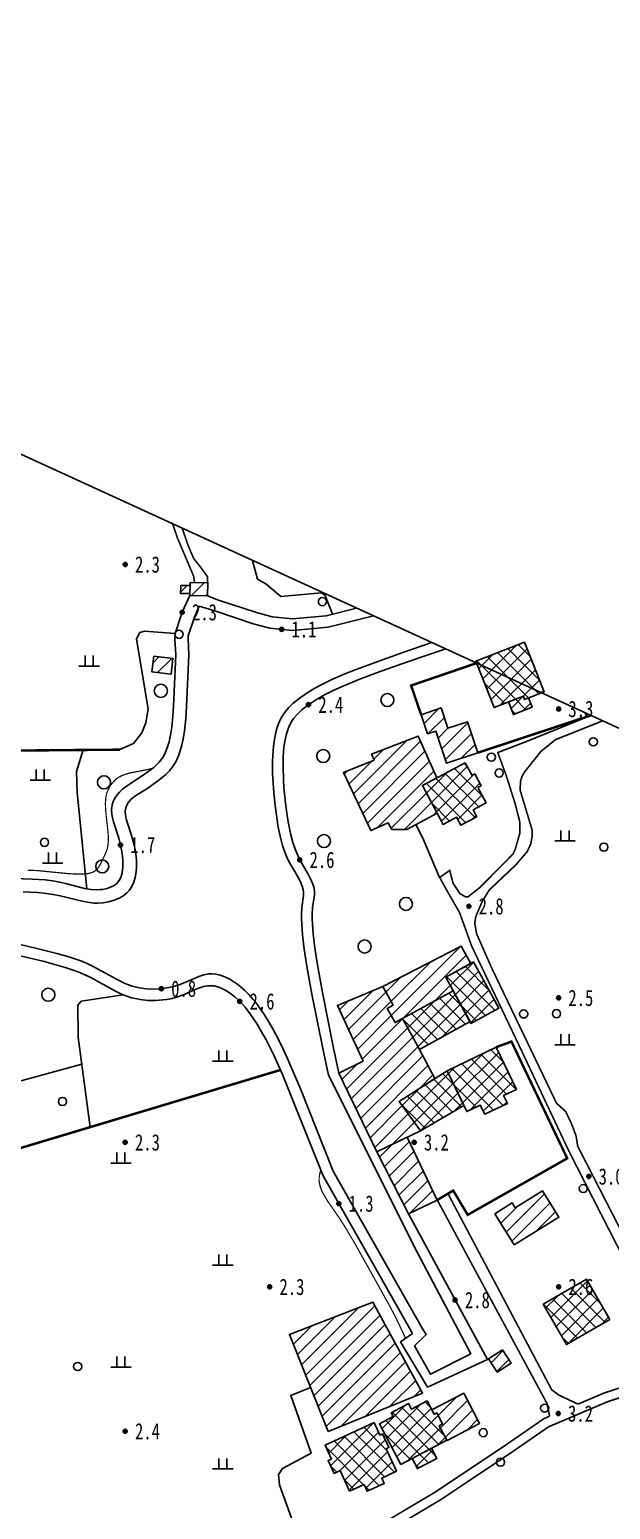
# Model space of a CAD drawing. Header units: metres. Extents: x 494039 to 619385, y 3351420 to 3402703.
# Drawn here: x 589395.2 to 589537.6, y 3393189.7 to 3393552.6 of the extents above; entities that cross this region are included whole.
import ezdxf
from ezdxf.enums import TextEntityAlignment as Align

# ---------------------------------------------------------------- set-up
doc = ezdxf.new("R2010")
doc.units = ezdxf.units.M
for name, pattern in [('2430', [0]), ('8521', [0]), ('8522', [0]), ('9610', [0])]:
    doc.linetypes.add(name, pattern=pattern)
for name, color, linetype in [('210100', 130, 'Continuous'), ('220200', 130, 'Continuous'), ('310300', 8, 'Continuous'), ('310500', 8, 'Continuous'), ('380201', 8, '2430'), ('420500', 8, 'Continuous'), ('510301', 8, 'Continuous'), ('720100', 8, 'Continuous'), ('760201', 8, '8521'), ('760202', 8, '8522'), ('810100', 8, '9610'), ('810302', 8, 'Continuous'), ('810501', 8, 'Continuous'), ('范围线', 8, 'Continuous')]:
    doc.layers.add(name, color=color, linetype=linetype)
doc.layers.add('710101', color=8, linetype='Continuous', lineweight=0)
pattern_1 = [(45, (0, 0), (-1.767766953, 1.767766953), []), (135, (0, 0), (-1.767766953, -1.767766953), [])]
pattern_2 = [(45, (0, 0), (-1.767766953, 1.767766953), [])]

# ---------------------------------------------------------------- blocks, each defined once
blk = doc.blocks.new('gc170')
at = {"linetype": 'Continuous'}
blk.add_circle((0, 0), 0.5, dxfattribs=at)
blk = doc.blocks.new('p_point')
for radius in [0.25, 0.2, 0.15, 0.1, 0.05]:
    blk.add_circle((0, 0), radius)
blk.add_point((0, 0))
blk = doc.blocks.new('vm')
at = {"linetype": 'Continuous'}
for p, q in [((1.25, 0), (-1.25, 0)), ((-0.5, 0), (-0.5, 1.3)), ((0.5, 1.3), (0.5, 0))]:
    blk.add_line(p, q, dxfattribs=at)
blk = doc.blocks.new('v1')
blk.add_circle((0, 0), 0.8)
blk = doc.blocks.new('1-3&1-4')
at = {"layer": '310300', "linetype": 'Continuous'}
h = blk.add_hatch(dxfattribs=at)
h.set_pattern_fill('ANSI31', color=8, scale=20, style=0)
h.set_pattern_definition(pattern_2)
h.paths.add_polyline_path([(589434.5199, 3393414.2834), (589432.2155, 3393414.336), (589432.26, 3393416.2877), (589434.5645, 3393416.2351)])
h = blk.add_hatch(dxfattribs=at)
h.set_pattern_fill('ANSI31', color=8, scale=20, style=0)
h.set_pattern_definition(pattern_2)
h.paths.add_polyline_path([(589434.5814, 3393416.9792), (589438.8945, 3393416.8808), (589438.8225, 3393413.7268), (589434.5095, 3393413.8253)])
h = blk.add_hatch(dxfattribs=at)
h.set_pattern_fill('ANSI31', color=8, scale=20, style=0)
h.set_pattern_definition(pattern_2)
h.paths.add_polyline_path([(589425.6705, 3393398.9141), (589430.3446, 3393398.3628), (589429.8903, 3393394.5113), (589425.2162, 3393395.0626)])
h = blk.add_hatch(dxfattribs=at)
h.set_pattern_fill('ANSI31', color=8, scale=20, style=0)
h.set_pattern_definition(pattern_2)
h.paths.add_polyline_path([(589505.1547, 3393375.2615), (589497.4869, 3393372.6896), (589494.8413, 3393380.577), (589492.7985, 3393379.8918), (589491.2244, 3393384.5849), (589496.1407, 3393386.2339), (589497.8152, 3393381.2418), (589502.6094, 3393382.8499)])
h = blk.add_hatch(dxfattribs=at)
h.set_pattern_fill('ANSI31', color=8, scale=20, style=0)
h.set_pattern_definition(pattern_2)
h.paths.add_polyline_path([(589495.1618, 3393360.3958), (589487.6966, 3393356.4636), (589484.035, 3393356.4279), (589483.1554, 3393358.0341), (589478.8747, 3393356.1726), (589472.1682, 3393370.4159), (589479.6931, 3393373.466), (589479.0849, 3393374.9133), (589490.4997, 3393379.3205), (589495.1005, 3393369.1145), (589491.5352, 3393367.2197)])
h = blk.add_hatch(dxfattribs=at)
h.set_pattern_fill('ANSI31', color=8, scale=20, style=0)
h.set_pattern_definition(pattern_2)
h.paths.add_polyline_path([(589484.8345, 3393309.0644), (589482.9137, 3393312.5662), (589484.3347, 3393313.3457), (589481.8283, 3393317.9149), (589501.0734, 3393327.822), (589503.4078, 3393323.5662), (589497.2563, 3393320.1919), (589499.0752, 3393316.876)])
h = blk.add_hatch(dxfattribs=at)
h.set_pattern_fill('ANSI31', color=8, scale=20, style=0)
h.set_pattern_definition(pattern_2)
h.paths.add_polyline_path([(589491.0798, 3393282.5554), (589480.3635, 3393277.4204), (589471.0374, 3393296.711), (589477.0094, 3393299.6437), (589470.7023, 3393313.2979), (589481.8283, 3393317.9149), (589484.3347, 3393313.3457), (589482.9137, 3393312.5662), (589484.8345, 3393309.0644), (589486.6895, 3393310.0819), (589490.8408, 3393302.5139), (589494.556, 3393295.3307), (589485.8533, 3393289.7645)])
h = blk.add_hatch(dxfattribs=at)
h.set_pattern_fill('ANSI31', color=8, scale=20, style=0)
h.set_pattern_definition(pattern_2)
h.paths.add_polyline_path([(589480.3635, 3393277.4204), (589488.1012, 3393262.1911), (589495.1838, 3393265.566), (589487.7776, 3393280.973)])
h = blk.add_hatch(dxfattribs=at)
h.set_pattern_fill('ANSI31', color=8, scale=20, style=0)
h.set_pattern_definition(pattern_2)
h.paths.add_polyline_path([(589514.0307, 3393254.5702), (589509.3123, 3393262.2128), (589513.5871, 3393264.852), (589514.3191, 3393263.6663), (589521.0241, 3393267.8058), (589525.0105, 3393261.3489)])
h = blk.add_hatch(dxfattribs=at)
h.set_pattern_fill('ANSI31', color=8, scale=20, style=0)
h.set_pattern_definition(pattern_2)
h.paths.add_polyline_path([(589468.4624, 3393208.7693), (589458.9341, 3393232.6018), (589479.3897, 3393240.5313), (589491.581, 3393218.2261)])
h = blk.add_hatch(dxfattribs=at)
h.set_pattern_fill('ANSI31', color=8, scale=20, style=0)
h.set_pattern_definition(pattern_2)
h.paths.add_polyline_path([(589511.2231, 3393228.846), (589513.3184, 3393225.5806), (589509.8543, 3393223.3578), (589507.759, 3393226.6232)])
h = blk.add_hatch(dxfattribs=at)
h.set_pattern_fill('ANSI31', color=8, scale=20, style=0)
h.set_pattern_definition(pattern_2)
h.paths.add_polyline_path([(589495.0731, 3393213.3699), (589494.4217, 3393213.0274), (589493.8662, 3393214.0841), (589501.6731, 3393218.1883), (589505.5688, 3393210.778), (589497.6009, 3393206.5891), (589495.6887, 3393210.2265), (589496.5011, 3393210.6536)])
at = {"layer": '310500', "linetype": 'Continuous'}
h = blk.add_hatch(dxfattribs=at)
h.set_pattern_fill('ANSI37', color=8, scale=20, style=0)
h.set_pattern_definition(pattern_1)
h.paths.add_polyline_path([(589516.609, 3393402.3984), (589521.3635, 3393390.1808), (589516.6021, 3393388.3279), (589516.295, 3393389.1171), (589509.1033, 3393386.3185), (589504.6559, 3393397.7469)])
h = blk.add_hatch(dxfattribs=at)
h.set_pattern_fill('ANSI37', color=8, scale=20, style=0)
h.set_pattern_definition(pattern_1)
h.paths.add_polyline_path([(589516.295, 3393389.1171), (589516.6021, 3393388.3279), (589517.5519, 3393388.6975), (589518.4506, 3393386.3881), (589513.8817, 3393384.6101), (589512.6758, 3393387.7087)])
h = blk.add_hatch(dxfattribs=at)
h.set_pattern_fill('ANSI37', color=8, scale=20, style=0)
h.set_pattern_definition(pattern_1)
h.paths.add_polyline_path([(589502.0476, 3393372.8066), (589503.7138, 3393369.6715), (589504.4131, 3393370.0432), (589505.9524, 3393367.1469), (589505.1447, 3393366.7177), (589507.1573, 3393362.9308), (589503.9925, 3393361.2488), (589504.8852, 3393359.569), (589500.9597, 3393357.4827), (589499.9303, 3393359.4197), (589496.6165, 3393357.6586), (589491.5352, 3393367.2197)])
h = blk.add_hatch(dxfattribs=at)
h.set_pattern_fill('ANSI37', color=8, scale=20, style=0)
h.set_pattern_definition(pattern_1)
h.paths.add_polyline_path([(589504.1122, 3393323.9526), (589510.3128, 3393312.6485), (589503.457, 3393308.8879), (589497.2563, 3393320.1919)])
h = blk.add_hatch(dxfattribs=at)
h.set_pattern_fill('ANSI37', color=8, scale=20, style=0)
h.set_pattern_definition(pattern_1)
h.paths.add_polyline_path([(589503.2265, 3393309.308), (589490.8408, 3393302.5139), (589486.6895, 3393310.0819), (589499.0752, 3393316.876)])
h = blk.add_hatch(dxfattribs=at)
h.set_pattern_fill('ANSI37', color=8, scale=20, style=0)
h.set_pattern_definition(pattern_1)
h.paths.add_polyline_path([(589514.6092, 3393292.6728), (589511.4627, 3393291.1651), (589512.374, 3393289.2631), (589506.816, 3393286.5999), (589505.7354, 3393288.8552), (589502.413, 3393287.2632), (589497.611, 3393297.2847), (589509.6379, 3393303.0476)])
h = blk.add_hatch(dxfattribs=at)
h.set_pattern_fill('ANSI37', color=8, scale=20, style=0)
h.set_pattern_definition(pattern_1)
h.paths.add_polyline_path([(589501.6849, 3393288.7826), (589491.0798, 3393282.5554), (589485.8533, 3393289.7645), (589497.611, 3393297.2847)])
h = blk.add_hatch(dxfattribs=at)
h.set_pattern_fill('ANSI37', color=8, scale=20, style=0)
h.set_pattern_definition(pattern_1)
h.paths.add_polyline_path([(589537.5006, 3393236.2754), (589526.8941, 3393230.1185), (589521.1572, 3393240.0014), (589531.7636, 3393246.1583)])
h = blk.add_hatch(dxfattribs=at)
h.set_pattern_fill('ANSI37', color=8, scale=20, style=0)
h.set_pattern_definition(pattern_1)
h.paths.add_polyline_path([(589486.2755, 3393200.7329), (589481.0283, 3393210.7139), (589484.3744, 3393212.4731), (589483.8896, 3393213.3953), (589488.1642, 3393215.6425), (589488.8653, 3393214.309), (589492.6907, 3393216.3201), (589494.4217, 3393213.0274), (589495.0731, 3393213.3699), (589496.5011, 3393210.6536), (589495.6887, 3393210.2265), (589497.5607, 3393206.6657)])
h = blk.add_hatch(dxfattribs=at)
h.set_pattern_fill('ANSI37', color=8, scale=20, style=0)
h.set_pattern_definition(pattern_1)
h.paths.add_polyline_path([(589479.6958, 3393211.0226), (589481.1309, 3393207.9159), (589481.7844, 3393208.2178), (589483.3433, 3393204.8431), (589482.6449, 3393204.5206), (589485.178, 3393199.0367), (589481.5725, 3393197.3713), (589482.1726, 3393196.072), (589477.9884, 3393194.1393), (589477.2188, 3393195.8055), (589473.6818, 3393194.1717), (589471.3552, 3393199.2086), (589469.8695, 3393198.5223), (589468.4231, 3393201.6537), (589469.2471, 3393202.0344), (589467.6627, 3393205.4643)])
h = blk.add_hatch(dxfattribs=at)
h.set_pattern_fill('ANSI37', color=8, scale=20, style=0)
h.set_pattern_definition(pattern_1)
h.paths.add_polyline_path([(589493.7811, 3393204.6787), (589495.0852, 3393202.1981), (589490.3262, 3393199.6963), (589489.0221, 3393202.1768)])
at = {"layer": '210100', "color": 141, "linetype": 'Continuous', "flags": 128}
for points, elevation in [([(589436.8211, 3393411.2335), (589435.646, 3393408.5234), (589434.0967, 3393403.9115), (589434.0809, 3393403.2247), (589434.2745, 3393399.2891), (589433.72, 3393386.6052), (589433.521, 3393383.5936), (589433.2227, 3393380.6033), (589432.897, 3393378.5588), (589432.4799, 3393376.7688), (589431.7055, 3393374.4737), (589431.1961, 3393373.3252), (589430.9029, 3393372.7707), (589430.2864, 3393371.7883), (589429.5045, 3393370.8106), (589428.61, 3393369.9184), (589428.0517, 3393369.4317), (589426.5432, 3393368.2581), (589423.923, 3393366.4116), (589421.6451, 3393365.0188), (589420.6927, 3393364.3549), (589420.0452, 3393363.7868), (589419.599, 3393363.2858), (589419.305, 3393362.8682), (589418.9647, 3393362.2204), (589418.714, 3393361.3754), (589418.6627, 3393360.9371), (589418.6881, 3393360.0477), (589418.8765, 3393359.0322), (589419.0338, 3393358.4637), (589419.8912, 3393355.9991), (589420.4776, 3393354.1458), (589420.9378, 3393352.3067), (589421.1171, 3393351.3868), (589421.2593, 3393350.4637), (589421.4109, 3393348.7867), (589421.415, 3393347.2694), (589421.3117, 3393346.0218), (589421.0749, 3393344.6711), (589420.7301, 3393343.4853), (589420.3521, 3393342.5921), (589420.125, 3393342.171), (589419.6601, 3393341.4855), (589419.0937, 3393340.8705), (589418.0547, 3393340.082), (589417.1791, 3393339.6015), (589415.9375, 3393339.0903), (589414.5712, 3393338.6915), (589413.2703, 3393338.4553), (589411.9656, 3393338.3607), (589410.9445, 3393338.3899), (589409.4471, 3393338.5704), (589408.5139, 3393338.7458), (589402.7311, 3393340.186), (589400.9998, 3393340.51), (589398.6724, 3393340.8081), (589397.1149, 3393340.9418), (589393.5987, 3393341.1107)], 0.8), ([(589479.5139, 3393408.8428), (589468.4142, 3393406.056), (589459.6868, 3393405.2412), (589454.1465, 3393405.8149), (589450.0588, 3393406.8965), (589440.6201, 3393410.0343), (589436.8211, 3393411.2335)], 0.8), ([(589468.518, 3393296.1669), (589467.1025, 3393302.7209), (589464.4522, 3393316.0518), (589463.2971, 3393322.4426), (589462.5788, 3393327.1069), (589462.1607, 3393330.6215), (589461.9383, 3393333.3269), (589461.8893, 3393334.4762), (589461.8834, 3393335.4988), (589461.9853, 3393337.2897), (589462.4165, 3393340.258), (589462.3974, 3393341.1274), (589462.3265, 3393341.6032), (589462.075, 3393342.5392), (589461.6332, 3393343.6112), (589460.9043, 3393344.97), (589459.0148, 3393348.1414), (589458.4768, 3393349.2183), (589457.7941, 3393350.8629), (589457.2348, 3393352.5358), (589456.6392, 3393354.7996), (589456.1233, 3393357.3777), (589455.8894, 3393358.819), (589455.4342, 3393362.2888), (589455.1816, 3393364.6843), (589455.0156, 3393366.6023), (589454.813, 3393370.2153), (589454.7873, 3393373.1359), (589454.8333, 3393374.5756), (589455.0101, 3393376.8981), (589455.3103, 3393378.9906), (589455.6721, 3393380.6241), (589455.9017, 3393381.4199), (589456.3165, 3393382.5793), (589456.8282, 3393383.6878), (589457.6107, 3393384.9622), (589458.7533, 3393386.3466), (589459.7536, 3393387.3258), (589461.6188, 3393388.837), (589463.1716, 3393389.8997), (589465.1767, 3393391.0983), (589467.2333, 3393392.1836), (589469.3288, 3393393.1833), (589472.5246, 3393394.567), (589474.6804, 3393395.4339), (589479.0318, 3393397.0801), (589486.7175, 3393399.805), (589493.8853, 3393402.261)], 0.8), ([(589392.9009, 3393328.2536), (589396.6581, 3393327.3631), (589401.8865, 3393326.0284), (589404.8402, 3393325.1717), (589407.7456, 3393324.1817), (589409.1697, 3393323.6082), (589410.9502, 3393322.7674), (589416.6563, 3393319.6198), (589418.3761, 3393318.7809), (589420.3717, 3393318.0195), (589422.1938, 3393317.5846), (589423.8311, 3393317.3745), (589425.4939, 3393317.3026), (589427.1671, 3393317.3629), (589428.8369, 3393317.5614), (589430.2839, 3393317.8623), (589431.8545, 3393318.3534), (589435.7754, 3393319.9983), (589436.6935, 3393320.3587), (589437.9732, 3393320.7711), (589439.0665, 3393320.9972), (589439.9761, 3393321.0628), (589440.8852, 3393320.9907), (589441.9724, 3393320.7353), (589443.0505, 3393320.329), (589444.1139, 3393319.8008), (589445.3274, 3393319.0615), (589446.0036, 3393318.5905), (589446.6641, 3393318.0901), (589447.9266, 3393317.0167), (589448.9088, 3393316.0567), (589450.0496, 3393314.7734), (589450.6849, 3393313.9784), (589451.8706, 3393312.3452), (589452.6118, 3393311.2313), (589454.0073, 3393308.9591), (589454.8339, 3393307.5156), (589456.4033, 3393304.5857), (589457.582, 3393302.2021), (589458.6424, 3393299.8864), (589461.6043, 3393292.8254), (589469.6531, 3393272.641), (589491.4695, 3393234.1751)], 0.8), ([(589491.4695, 3393234.1751), (589492.4852, 3393232.6196), (589489.6316, 3393229.837), (589493.5342, 3393222.8256), (589503.4561, 3393227.8527), (589490.3592, 3393252.5912), (589468.518, 3393296.1669)], 0.8966)]:
    blk.add_lwpolyline(points, dxfattribs=dict(at, elevation=elevation))
at = {"layer": '220200', "color": 141, "linetype": 'Continuous', "const_width": 0.6, "flags": 128}
for points in [[(589187.5568, 3393370.3446), (589228.2483, 3393375.0781), (589242.2747, 3393375.6154), (589271.9756, 3393375.2768), (589305.5245, 3393375.7617), (589349.2176, 3393375.0551), (589394.0279, 3393375.8041), (589417.3594, 3393376.0066)], [(589247.8661, 3393208.6637), (589241.7737, 3393249.2585), (589237.8245, 3393274.8727), (589237.7796, 3393279.2714), (589238.4085, 3393281.0893), (589241.5271, 3393282.1777), (589270.7793, 3393286.0344), (589303.2787, 3393291.933), (589311.2626, 3393292.3597), (589314.9556, 3393285.9703), (589319.1579, 3393280.4486), (589322.8921, 3393276.3671), (589325.4162, 3393258.2771), (589345.7829, 3393264.1353), (589456.728, 3393297.4551)]]:
    blk.add_lwpolyline(points, dxfattribs=at)
at = {"layer": '310300', "color": 8, "linetype": 'Continuous', "flags": 128}
for points, elevation in [([(589434.5199, 3393414.2834), (589432.2155, 3393414.336), (589432.26, 3393416.2877), (589434.5645, 3393416.2351)], 5.0759), ([(589434.5814, 3393416.9792), (589438.8945, 3393416.8808), (589438.8225, 3393413.7268), (589434.5095, 3393413.8253)], 6.7322), ([(589425.6705, 3393398.9141), (589430.3446, 3393398.3628), (589429.8903, 3393394.5113), (589425.2162, 3393395.0626)], 5.726), ([(589505.1547, 3393375.2615), (589497.4869, 3393372.6896), (589494.8413, 3393380.577), (589492.7985, 3393379.8918), (589491.2244, 3393384.5849), (589496.1407, 3393386.2339), (589497.8152, 3393381.2418), (589502.6094, 3393382.8499)], 7.0542), ([(589484.8345, 3393309.0644), (589482.9137, 3393312.5662), (589484.3347, 3393313.3457), (589481.8283, 3393317.9149), (589501.0734, 3393327.822), (589503.4078, 3393323.5662), (589497.2563, 3393320.1919), (589499.0752, 3393316.876)], 6.3439), ([(589480.3635, 3393277.4204), (589488.1012, 3393262.1911), (589495.1838, 3393265.566), (589487.7776, 3393280.973)], 6.5447), ([(589514.0307, 3393254.5702), (589509.3123, 3393262.2128), (589513.5871, 3393264.852), (589514.3191, 3393263.6663), (589521.0241, 3393267.8058), (589525.0105, 3393261.3489)], 6.8904), ([(589511.2231, 3393228.846), (589513.3184, 3393225.5806), (589509.8543, 3393223.3578), (589507.759, 3393226.6232)], 5.7528), ([(589495.0731, 3393213.3699), (589494.4217, 3393213.0274), (589493.8662, 3393214.0841), (589501.6731, 3393218.1883), (589505.5688, 3393210.778), (589497.6009, 3393206.5891), (589495.6887, 3393210.2265), (589496.5011, 3393210.6536)], 6.9382)]:
    blk.add_lwpolyline(points, close=True, dxfattribs=dict(at, elevation=elevation))
for points in [[(589495.1618, 3393360.3958), (589487.6966, 3393356.4636), (589484.035, 3393356.4279), (589483.1554, 3393358.0341), (589478.8747, 3393356.1726), (589472.1682, 3393370.4159), (589479.6931, 3393373.466), (589479.0849, 3393374.9133), (589490.4997, 3393379.3205), (589495.1005, 3393369.1145), (589491.5352, 3393367.2197)], [(589491.0798, 3393282.5554), (589480.3635, 3393277.4204), (589471.0374, 3393296.711), (589477.0094, 3393299.6437), (589470.7023, 3393313.2979), (589481.8283, 3393317.9149), (589484.3347, 3393313.3457), (589482.9137, 3393312.5662), (589484.8345, 3393309.0644), (589486.6895, 3393310.0819), (589490.8408, 3393302.5139), (589494.556, 3393295.3307), (589485.8533, 3393289.7645)], [(589468.4624, 3393208.7693), (589458.9341, 3393232.6018), (589479.3897, 3393240.5313), (589491.581, 3393218.2261)]]:
    blk.add_lwpolyline(points, close=True, dxfattribs=at)
at = {"layer": '310500', "color": 8, "linetype": 'Continuous', "flags": 128}
for points, elevation in [([(589516.609, 3393402.3984), (589521.3635, 3393390.1808), (589516.6021, 3393388.3279), (589516.295, 3393389.1171), (589509.1033, 3393386.3185), (589504.6559, 3393397.7469)], 13.9347), ([(589516.295, 3393389.1171), (589516.6021, 3393388.3279), (589517.5519, 3393388.6975), (589518.4506, 3393386.3881), (589513.8817, 3393384.6101), (589512.6758, 3393387.7087)], 11.7431), ([(589502.0476, 3393372.8066), (589503.7138, 3393369.6715), (589504.4131, 3393370.0432), (589505.9524, 3393367.1469), (589505.1447, 3393366.7177), (589507.1573, 3393362.9308), (589503.9925, 3393361.2488), (589504.8852, 3393359.569), (589500.9597, 3393357.4827), (589499.9303, 3393359.4197), (589496.6165, 3393357.6586), (589491.5352, 3393367.2197)], 14.3566), ([(589504.1122, 3393323.9526), (589510.3128, 3393312.6485), (589503.457, 3393308.8879), (589497.2563, 3393320.1919)], 13.0523), ([(589503.2265, 3393309.308), (589490.8408, 3393302.5139), (589486.6895, 3393310.0819), (589499.0752, 3393316.876)], 9.8975), ([(589501.6849, 3393288.7826), (589491.0798, 3393282.5554), (589485.8533, 3393289.7645), (589497.611, 3393297.2847)], 10.9109), ([(589486.2755, 3393200.7329), (589481.0283, 3393210.7139), (589484.3744, 3393212.4731), (589483.8896, 3393213.3953), (589488.1642, 3393215.6425), (589488.8653, 3393214.309), (589492.6907, 3393216.3201), (589494.4217, 3393213.0274), (589495.0731, 3393213.3699), (589496.5011, 3393210.6536), (589495.6887, 3393210.2265), (589497.5607, 3393206.6657)], 13.8251), ([(589479.6958, 3393211.0226), (589481.1309, 3393207.9159), (589481.7844, 3393208.2178), (589483.3433, 3393204.8431), (589482.6449, 3393204.5206), (589485.178, 3393199.0367), (589481.5725, 3393197.3713), (589482.1726, 3393196.072), (589477.9884, 3393194.1393), (589477.2188, 3393195.8055), (589473.6818, 3393194.1717), (589471.3552, 3393199.2086), (589469.8695, 3393198.5223), (589468.4231, 3393201.6537), (589469.2471, 3393202.0344), (589467.6627, 3393205.4643)], 14.2935), ([(589493.7811, 3393204.6787), (589495.0852, 3393202.1981), (589490.3262, 3393199.6963), (589489.0221, 3393202.1768)], 10.7468)]:
    blk.add_lwpolyline(points, close=True, dxfattribs=dict(at, elevation=elevation))
for points in [[(589514.6092, 3393292.6728), (589511.4627, 3393291.1651), (589512.374, 3393289.2631), (589506.816, 3393286.5999), (589505.7354, 3393288.8552), (589502.413, 3393287.2632), (589497.611, 3393297.2847), (589509.6379, 3393303.0476)], [(589537.5006, 3393236.2754), (589526.8941, 3393230.1185), (589521.1572, 3393240.0014), (589531.7636, 3393246.1583)]]:
    blk.add_lwpolyline(points, close=True, dxfattribs=at)
at = {"layer": '380201', "color": 8, "linetype": '2430', "const_width": 0.6, "flags": 128}
for points in [[(589504.8541, 3393397.2376), (589488.766, 3393391.7325), (589491.2244, 3393384.5849)], [(589505.1547, 3393375.2615), (589531.8875, 3393384.0975), (589531.5636, 3393385.0052)], [(589495.1838, 3393265.566), (589499.0961, 3393267.8854), (589502.646, 3393261.926), (589527.0561, 3393275.7811), (589513.3816, 3393304.4227), (589509.6379, 3393303.0476)]]:
    blk.add_lwpolyline(points, dxfattribs=at)
at = {"layer": '420500', "color": 8, "linetype": 'Continuous', "const_width": 0.4, "flags": 128}
for points in [[(589430.2907, 3393431.3858), (589431.4555, 3393427.9404), (589435.4329, 3393418.5509), (589435.6532, 3393416.9548)], [(589438.8945, 3393416.8808), (589438.8026, 3393418.4613), (589436.8638, 3393421.1254), (589435.4309, 3393422.9108), (589433.992, 3393426.3024), (589432.6413, 3393430.3093)], [(589532.8693, 3393384.4073), (589516.8854, 3393377.9425), (589510.0217, 3393375.3011), (589512.0764, 3393369.7325), (589514.3428, 3393362.5764), (589515.3978, 3393358.3761), (589515.4455, 3393355.5546), (589514.282, 3393351.4982), (589513.736, 3393350.3601), (589505.4636, 3393342.0754), (589502.7322, 3393339.9083), (589502.0296, 3393339.955), (589500.7553, 3393340.6941), (589499.0711, 3393343.2389), (589498.2395, 3393346.391), (589495.7735, 3393344.6761), (589498.0787, 3393340.5272), (589500.6154, 3393336.1345), (589503.6371, 3393327.8075), (589515.0449, 3393303.8963), (589527.4634, 3393277.563), (589546.8371, 3393239.6294), (589550.8348, 3393231.093), (589550.2202, 3393226.9855)], [(589540.1697, 3393258.2299), (589529.6256, 3393278.7666), (589529.2287, 3393281.2893), (589528.1331, 3393284.2209), (589526.6816, 3393287.2567), (589524.4382, 3393289.2983), (589508.4552, 3393322.6225), (589504.8064, 3393330.9327), (589504.3774, 3393333.5782), (589504.6448, 3393335.093), (589506.2364, 3393338.8577), (589507.9566, 3393341.6046), (589514.5524, 3393347.8554), (589517.2197, 3393350.9797), (589518.1104, 3393352.8531), (589518.431, 3393354.6436), (589518.4921, 3393356.1695), (589515.4861, 3393366.1525), (589515.6326, 3393368.3571), (589515.9454, 3393369.4234), (589516.6275, 3393370.5859), (589520.5983, 3393375.5622), (589524.1784, 3393378.4649), (589535.7697, 3393383.079)], [(589522.7254, 3393212.545), (589522.1201, 3393215.6178), (589495.1838, 3393265.566)], [(589546.2741, 3393221.8936), (589541.7399, 3393220.0972), (589536.0916, 3393218.2284), (589529.7033, 3393215.5121)], [(589251.9972, 3393013.7719), (589250.6574, 3393016.0308), (589250.085, 3393017.7202), (589249.9605, 3393067.7168), (589249.6271, 3393118.669), (589250.0933, 3393146.2204), (589251.3817, 3393148.6234), (589253.1068, 3393150.5275), (589276.4974, 3393152.2534), (589316.1173, 3393154.9124), (589361.0366, 3393157.4963), (589393.3171, 3393159.2379), (589403.344, 3393159.9327), (589409.7364, 3393161.2907), (589435.7716, 3393169.3711), (589464.5099, 3393176.8522), (589471.4561, 3393179.3497), (589482.8296, 3393184.2268), (589495.9073, 3393191.9988), (589512.8777, 3393203.3135), (589522.4868, 3393209.953), (589536.9014, 3393216.0821), (589542.3376, 3393217.8807), (589543.8645, 3393218.2018)], [(589522.7254, 3393212.545), (589521.3755, 3393211.9711), (589511.5905, 3393205.21), (589494.6853, 3393193.9388), (589481.7879, 3393186.2741), (589470.6159, 3393181.4834), (589463.832, 3393179.0442), (589435.1429, 3393171.5759), (589409.1574, 3393163.5109), (589403.0251, 3393162.2081), (589393.1761, 3393161.5257), (589360.909, 3393159.7848), (589315.9747, 3393157.2001), (589276.3366, 3393154.5398), (589256.2436, 3393153.0618), (589243.4606, 3393153.2984), (589243.6158, 3393150.7206), (589246.0753, 3393150.8098), (589247.811, 3393146.8142), (589247.3349, 3393118.6809), (589247.6685, 3393067.7065), (589247.7939, 3393017.3398), (589247.4686, 3393015.2612), (589246.2678, 3393013.0333)]]:
    blk.add_lwpolyline(points, dxfattribs=at)
at = {"layer": '420500', "color": 8, "linetype": 'Continuous', "const_width": 0.4, "elevation": 3.8536, "flags": 128}
blk.add_lwpolyline([(589529.7033, 3393215.5121), (589524.9707, 3393217.7389), (589523.2505, 3393219.0374), (589497.8096, 3393267.1227)], dxfattribs=at)
at = {"layer": '710101', "color": 8, "linetype": 'Continuous', "const_width": 0.3, "elevation": 2, "flags": 128}
for points in [[(589394.7597, 3393346.4441), (589397.0454, 3393346.3569), (589404.8384, 3393345.5863), (589407.2154, 3393345.4856), (589408.1907, 3393345.5015), (589409.4932, 3393345.6157), (589410.2931, 3393345.796), (589410.6377, 3393345.9202), (589411.1644, 3393346.1994), (589411.4313, 3393346.4029), (589411.9032, 3393346.8967), (589412.3856, 3393347.6017), (589412.6714, 3393348.1149), (589413.9629, 3393350.8624), (589414.2402, 3393351.6905), (589414.4065, 3393352.4805), (589414.5101, 3393353.5601), (589414.4873, 3393355.2194), (589413.8539, 3393361.1652), (589413.7939, 3393362.848), (589413.8931, 3393364.2248), (589414.1204, 3393365.3005), (589414.3842, 3393366.0355), (589414.8498, 3393366.9439), (589415.4349, 3393367.7859), (589416.3085, 3393368.698), (589417.0752, 3393369.2519), (589418.0258, 3393369.7263), (589419.0406, 3393370.0818), (589419.7426, 3393370.2714), (589423.7493, 3393371.0442), (589425.3565, 3393371.4195)], [(589487.4206, 3393231.6459), (589485.0896, 3393236.5773), (589483.8859, 3393238.9211), (589475.0758, 3393254.7399), (589472.2735, 3393259.4401), (589470.987, 3393261.4037), (589468.2126, 3393265.4083), (589467.0899, 3393267.3518), (589466.8158, 3393267.943), (589466.4504, 3393268.9393), (589466.2064, 3393270.1578), (589466.2202, 3393271.233), (589466.5968, 3393272.9724)]]:
    blk.add_lwpolyline(points, dxfattribs=at)
at = {"layer": '760201', "color": 8, "linetype": '8521', "flags": 128}
for points in [[(589434.5095, 3393413.8253), (589432.6335, 3393409.7127), (589430.8744, 3393404.4763), (589430.8447, 3393403.1823), (589431.0366, 3393399.2815), (589430.485, 3393386.7023), (589430.3489, 3393384.306), (589430.0953, 3393381.4948), (589429.802, 3393379.575), (589429.4152, 3393377.8967), (589429.0205, 3393376.6614), (589428.3597, 3393375.0233), (589427.8542, 3393374.0885), (589427.3297, 3393373.3279), (589426.9878, 3393372.917), (589425.7596, 3393371.7427), (589424.4723, 3393370.7504), (589422.603, 3393369.4313), (589418.9553, 3393367.0611), (589417.9749, 3393366.3066), (589417.2388, 3393365.611), (589416.6619, 3393364.9254), (589416.1276, 3393364.1063), (589415.7361, 3393363.2939), (589415.4827, 3393362.5156), (589415.3556, 3393361.7936), (589415.323, 3393361.2651), (589415.3829, 3393360.1992), (589415.6054, 3393358.9906), (589415.7801, 3393358.3171), (589417.0585, 3393354.2898), (589417.3401, 3393353.2892), (589417.7638, 3393351.4532), (589418.0163, 3393349.7662), (589418.0828, 3393348.9103), (589418.0672, 3393347.1615), (589417.8921, 3393345.8319), (589417.6317, 3393344.8742), (589417.3062, 3393344.139), (589416.9611, 3393343.6117), (589416.4922, 3393343.1208), (589415.9284, 3393342.7124), (589415.2137, 3393342.3426), (589414.2097, 3393341.9862), (589413.1249, 3393341.7545), (589412.5491, 3393341.6866), (589411.7337, 3393341.6493), (589410.2873, 3393341.733), (589408.6696, 3393341.999), (589407.7735, 3393342.2005), (589404.0126, 3393343.1915), (589402.5429, 3393343.5287), (589401.367, 3393343.7425), (589399.0039, 3393344.0499), (589395.8362, 3393344.281), (589391.4622, 3393344.3953), (589388.6727, 3393344.3967), (589369.8968, 3393344.0955), (589364.73, 3393344.1507), (589361.4533, 3393344.3092), (589359.2531, 3393344.5075), (589356.2526, 3393344.9196), (589347.6101, 3393346.4699), (589345.6104, 3393346.8038), (589342.9339, 3393347.1748), (589339.1691, 3393347.5068), (589329.3524, 3393348.0639), (589326.3586, 3393348.3638), (589323.8438, 3393348.7612), (589321.53, 3393349.284), (589320.0945, 3393349.6686), (589316.6695, 3393350.707), (589309.2248, 3393353.1381), (589303.6418, 3393354.8032), (589296.163, 3393356.8737), (589289.2847, 3393358.6616), (589284.2614, 3393359.8502), (589280.4708, 3393360.6165), (589278.2266, 3393360.9814), (589274.8453, 3393361.38), (589270.7625, 3393361.6847), (589266.669, 3393361.837), (589262.9187, 3393361.8288), (589259.0558, 3393361.617), (589254.6898, 3393361.171), (589251.5769, 3393360.7789), (589236.6482, 3393358.7152), (589231.0368, 3393358.1031), (589226.2298, 3393357.8119), (589221.1403, 3393357.6888), (589215.7472, 3393357.707), (589211.6841, 3393357.8265), (589203.5345, 3393358.2365), (589195.3949, 3393358.7878), (589189.7751, 3393359.2923), (589184.8054, 3393359.9293), (589181.1141, 3393360.6203), (589178.2464, 3393361.3032), (589175.0913, 3393362.2209), (589173.9388, 3393362.6114), (589171.9543, 3393363.381), (589171.1211, 3393363.7517), (589169.6296, 3393364.5108), (589168.2261, 3393365.3774), (589166.7087, 3393366.563), (589165.8537, 3393367.4062), (589165.1704, 3393368.235), (589164.6486, 3393369.0306), (589164.3203, 3393369.6661), (589164.1092, 3393370.1784), (589163.8341, 3393371.0921), (589163.6563, 3393372.1881), (589163.6278, 3393372.7378), (589163.6796, 3393373.6761), (589163.8718, 3393374.6326), (589164.1817, 3393375.5597), (589164.7345, 3393376.7613), (589165.4861, 3393378.082), (589167.573, 3393381.4428), (589168.5551, 3393383.2845), (589169.643, 3393385.6299), (589170.8088, 3393388.4876), (589171.5284, 3393390.4106), (589173.0432, 3393394.7703), (589174.0028, 3393397.6931), (589177.3947, 3393408.6134), (589178.1108, 3393411.0832), (589179.1275, 3393414.9231), (589179.5605, 3393416.8111), (589180.264, 3393420.4944), (589180.9975, 3393425.2678), (589181.349, 3393427.9299), (589181.6666, 3393430.5963), (589182.1432, 3393435.4016), (589182.3933, 3393439.1412), (589182.4697, 3393442.3464), (589182.4046, 3393444.749), (589182.2901, 3393446.6171), (589181.4018, 3393455.9541), (589181.0905, 3393460.0624), (589181.0111, 3393463.6821), (589181.1454, 3393467.9341), (589181.58, 3393474.313), (589183.3598, 3393494.1562), (589184.5508, 3393509.0727), (589184.9691, 3393512.8702), (589185.4083, 3393515.8244), (589185.635, 3393517.0425), (589186.1103, 3393519.1069), (589186.6163, 3393520.7896), (589186.917, 3393521.6127), (589187.4427, 3393522.821), (589188.0453, 3393523.9455), (589189.1272, 3393525.5295), (589190.148, 3393526.6754), (589191.2838, 3393527.6881), (589192.7199, 3393528.7681), (589196.3154, 3393531.2436), (589197.4926, 3393532.1661), (589198.7136, 3393533.3429), (589199.5705, 3393534.4811), (589200.0968, 3393535.4942), (589200.5126, 3393536.6188)], [(589475.4053, 3393410.7244), (589467.936, 3393408.8491), (589459.7011, 3393408.0802), (589454.6564, 3393408.6026), (589450.8665, 3393409.6054), (589441.5625, 3393412.6985), (589438.8225, 3393413.7268)], [(589471.0374, 3393296.711), (589469.633, 3393303.2136), (589467.0029, 3393316.4175), (589465.8573, 3393322.7468), (589465.1468, 3393327.3657), (589464.7365, 3393330.8456), (589464.483, 3393334.519), (589464.478, 3393335.4771), (589464.5841, 3393337.2755), (589465.0617, 3393340.4078), (589465.079, 3393341.0287), (589464.9599, 3393342.0428), (589464.6839, 3393343.0349), (589464.2854, 3393344.0107), (589463.6193, 3393345.2953), (589461.4593, 3393348.9881), (589460.9499, 3393350.0325), (589460.2994, 3393351.6259), (589459.7619, 3393353.2455), (589459.1837, 3393355.4355), (589458.6772, 3393357.9281), (589458.4459, 3393359.3211), (589457.9692, 3393362.9007), (589457.5962, 3393366.7589), (589457.4759, 3393368.5812), (589457.3762, 3393371.7961), (589457.425, 3393374.3128), (589457.5968, 3393376.5796), (589457.8718, 3393378.4469), (589458.2062, 3393379.8993), (589458.4194, 3393380.6047), (589458.8795, 3393381.7952), (589459.6244, 3393383.1629), (589459.9448, 3393383.6208), (589460.6625, 3393384.4887), (589462.0657, 3393385.8329), (589463.6164, 3393387.0332), (589465.5601, 3393388.3078), (589467.5666, 3393389.4464), (589469.6205, 3393390.4828), (589471.7098, 3393391.4425), (589473.8258, 3393392.3445), (589475.9617, 3393393.2033), (589480.2749, 3393394.8316), (589487.896, 3393397.5235), (589497.2681, 3393400.7118)], [(589213.5493, 3393343.1766), (589215.2815, 3393342.0033), (589216.3037, 3393341.4143), (589217.051, 3393341.0521), (589218.124, 3393340.6354), (589219.4627, 3393340.263), (589220.1432, 3393340.1332), (589221.3933, 3393340.0038), (589222.5151, 3393340.0243), (589223.3134, 3393340.1311), (589224.3548, 3393340.3793), (589225.6272, 3393340.8254), (589226.3786, 3393341.1496), (589228.1078, 3393342.0227), (589233.0021, 3393344.8196), (589234.4997, 3393345.5714), (589235.4873, 3393345.9948), (589237.4456, 3393346.6679), (589239.4443, 3393347.195), (589241.9808, 3393347.7154), (589243.5168, 3393347.9763), (589247.644, 3393348.5523), (589253.3576, 3393349.1722), (589258.5658, 3393349.6026), (589263.3055, 3393349.8318), (589269.0559, 3393349.9187), (589274.7966, 3393349.8652), (589279.1972, 3393349.6907), (589282.2609, 3393349.438), (589284.2249, 3393349.182), (589286.7588, 3393348.7282), (589287.9361, 3393348.4672), (589290.1132, 3393347.8853), (589292.0412, 3393347.2322), (589293.3467, 3393346.6721), (589294.3895, 3393346.1052), (589295.2615, 3393345.4955), (589295.8716, 3393344.9468), (589296.504, 3393344.2094), (589297.0965, 3393343.3237), (589297.6809, 3393342.2293), (589298.324, 3393340.7308), (589298.6566, 3393339.8256), (589299.833, 3393336.2499), (589300.4789, 3393334.5189), (589301.3736, 3393332.6405), (589303.5587, 3393328.6523), (589305.8009, 3393323.9947), (589306.2263, 3393323.2213), (589306.9198, 3393322.1266), (589307.8465, 3393320.9906), (589308.4516, 3393320.4329), (589309.1258, 3393319.959), (589309.537, 3393319.737), (589310.2784, 3393319.4457), (589311.0674, 3393319.2722), (589311.4712, 3393319.2372), (589311.9824, 3393319.2488), (589312.7432, 3393319.3912), (589313.1104, 3393319.5163), (589313.7052, 3393319.8097), (589314.2386, 3393320.1983), (589314.6397, 3393320.6133), (589315.182, 3393321.4825), (589315.4328, 3393322.1542), (589315.6028, 3393323.1322), (589315.5876, 3393324.2039), (589315.2478, 3393327.1457), (589315.2731, 3393328.1292), (589315.4308, 3393329.0116), (589315.7119, 3393329.8689), (589315.8954, 3393330.2765), (589316.4977, 3393331.2289), (589316.9541, 3393331.7085), (589317.2372, 3393331.9315), (589317.5362, 3393332.118), (589318.1836, 3393332.399), (589319.008, 3393332.5975), (589320.1498, 3393332.6988), (589324.9898, 3393332.5275), (589328.0792, 3393332.5867), (589329.9652, 3393332.6892), (589336.9854, 3393333.2195), (589340.6537, 3393333.4097), (589342.7175, 3393333.4223), (589344.4981, 3393333.3628), (589348.0744, 3393333.1102), (589350.4655, 3393332.8789), (589357.0541, 3393332.1119), (589361.2496, 3393331.568), (589368.432, 3393330.5455), (589372.7609, 3393329.8219), (589378.0052, 3393328.7832), (589386.9584, 3393326.8274), (589392.1675, 3393325.636), (589398.8349, 3393324.0179), (589401.0412, 3393323.4336), (589403.9578, 3393322.5861), (589405.4002, 3393322.1185), (589407.5338, 3393321.3352), (589408.9289, 3393320.7379), (589410.0397, 3393320.1994), (589416.1356, 3393316.8578), (589417.9101, 3393316.0052), (589419.2746, 3393315.4643), (589420.1882, 3393315.1746), (589421.5081, 3393314.8631), (589422.4048, 3393314.7124), (589424.2259, 3393314.532), (589426.0688, 3393314.502), (589427.9168, 3393314.6228), (589428.8378, 3393314.7442), (589430.2097, 3393315.0128), (589431.5162, 3393315.3851), (589433.0911, 3393315.9907), (589435.8331, 3393317.186), (589436.6796, 3393317.5164), (589437.8593, 3393317.8867), (589438.8668, 3393318.0799), (589439.7047, 3393318.123), (589440.459, 3393318.05), (589441.336, 3393317.8377), (589442.2052, 3393317.5099), (589443.3444, 3393316.9264), (589444.4502, 3393316.211), (589445.5094, 3393315.3956), (589446.5065, 3393314.5073), (589447.4261, 3393313.5681), (589448.0672, 3393312.8384), (589449.2499, 3393311.3283), (589451.0089, 3393308.7028), (589452.4413, 3393306.2627), (589453.1933, 3393304.8846), (589455.1645, 3393300.9567), (589457.2263, 3393296.3062), (589459.8852, 3393289.8205), (589467.2109, 3393271.4559), (589489.1132, 3393232.8386)]]:
    blk.add_lwpolyline(points, dxfattribs=at)
at = {"layer": '760202', "color": 8, "linetype": '8522', "flags": 128}
blk.add_lwpolyline([(589489.1132, 3393232.8386), (589486.1808, 3393230.7723), (589492.808, 3393219.7019), (589507.4669, 3393226.4314), (589488.1012, 3393262.1911)], dxfattribs=at)
at = {"layer": '810100', "color": 8, "linetype": '9610', "flags": 128}
for points, elevation in [([(589449.8462, 3393422.4299), (589451.106, 3393417.8396), (589453.1433, 3393416.6477), (589456.8201, 3393413.5859), (589466.8276, 3393414.4722), (589467.6988, 3393413.7804), (589469.4629, 3393409.2324)], 3.006), ([(589409.2222, 3393341.8966), (589406.8465, 3393365.4885), (589406.7207, 3393370.6628), (589408.325, 3393375.9282)], 3.2268)]:
    blk.add_lwpolyline(points, dxfattribs=dict(at, elevation=elevation))
for points in [[(589417.3594, 3393376.0066), (589420.6479, 3393377.5465), (589422.7375, 3393380.113), (589423.7484, 3393382.582), (589424.2534, 3393385.9299), (589421.3888, 3393403.1914), (589422.2799, 3393404.7102), (589423.3773, 3393405.0882), (589430.8744, 3393404.4763)], [(589495.7735, 3393344.6761), (589491.6164, 3393354.2954), (589489.9143, 3393357.6317)], [(589365.4416, 3393331.0006), (589369.0635, 3393321.0592), (589370.7443, 3393308.1743), (589371.3137, 3393298.3684), (589374.427, 3393294.5816), (589377.4524, 3393292.3036), (589383.1755, 3393292.1105), (589407.9967, 3393298.9116)], [(589410.0932, 3393283.4495), (589407.098, 3393305.5402), (589407.0637, 3393313.3433), (589407.8812, 3393314.3221), (589418.1612, 3393315.8994)], [(589464.1239, 3393219.621), (589459.2706, 3393217.6023), (589464.2558, 3393203.461), (589457.2409, 3393199.704), (589456.2411, 3393198.2489), (589456.5264, 3393195.7498), (589462.6374, 3393178.7332)]]:
    blk.add_lwpolyline(points, dxfattribs=at)
at = {"layer": '范围线', "color": 8, "flags": 128}
blk.add_lwpolyline([(580974.9971, 3398172.2884), (580158.1729, 3397748.7629), (583102.2681, 3395406.1495), (589376.9328, 3392493.3034), (594318.9563, 3392016.403), (594002.9657, 3392059.9931), (593709.5027, 3392110.274), (593489.39, 3392154.2585), (593446.55, 3392164.1073), (593184.0367, 3392224.4585), (592856.0894, 3392311.9807), (592630.9821, 3392379.424), (592345.2786, 3392474.0542), (592112.8421, 3392558.6278), (591835.9381, 3392668.5492), (591571.4074, 3392783.2499), (591303.4331, 3392909.9936), (591275.2655, 3392923.316), (591065.2798, 3393031.2284), (591019.813, 3393054.5939), (590886.2864, 3393127.1825), (590776.1303, 3393189.2284), (589711.9005, 3393302.4152), (583546.9224, 3396125.8295)], close=True, dxfattribs=at)
at = {"layer": '510301', "color": 8, "linetype": 'Continuous', "xscale": 2, "yscale": 2}
for p in [(589467.0201, 3393412.2991, 3.9894), (589431.8604, 3393404.2793, 3.9894), (589533.4494, 3393377.928, 4.1902), (589508.431, 3393374.1605, 4.2236), (589510.3609, 3393370.2999, 4.2236), (589398.8499, 3393353.2626, 4.034), (589536.0343, 3393352.0843, 3.9559), (589516.3728, 3393311.2027, 3.6347), (589524.4264, 3393311.2766, 3.6883), (589403.2737, 3393289.7231, 4.1679), (589530.9862, 3393268.3762, 3.947), (589407.0112, 3393224.7438, 3.5321), (589521.5325, 3393214.5392, 4.1612), (589506.4566, 3393208.4996, 4.1612), (589510.6879, 3393201.2829, 4.0942)]:
    blk.add_blockref('gc170', p, dxfattribs=at)
at = {"layer": '720100', "color": 8, "linetype": 'Continuous', "xscale": 2, "yscale": 2, "zscale": 2}
for p in [(589418.6555, 3393421.4184, 2.2568), (589432.6335, 3393409.7127, 2.2613), (589457.0302, 3393405.5163, 1.1), (589463.6164, 3393387.0332, 2.3905), (589524.9376, 3393385.9912, 3.2883), (589417.5018, 3393352.6359, 1.7145), (589461.4593, 3393348.9881, 2.6417), (589502.9415, 3393337.5959, 2.7554), (589427.5228, 3393317.3975, 0.8), (589446.744, 3393314.2767, 2.6051), (589524.9375, 3393315.1364, 2.4688), (589418.6552, 3393279.7088, 2.33), (589489.51, 3393279.709, 3.1733), (589532.3632, 3393271.3442, 2.9567), (589471.0471, 3393264.692, 1.3091), (589454.0826, 3393244.2815, 2.3381), (589524.9373, 3393244.2817, 2.6437), (589499.5564, 3393241.0384, 2.8439), (589524.849, 3393213.2115, 3.153), (589418.6551, 3393208.854, 2.382)]:
    blk.add_blockref('p_point', p, dxfattribs=at)
at = {"layer": '810302', "color": 8, "linetype": 'Continuous', "xscale": 2, "yscale": 2}
for p in [(589409.8198, 3393396.4844), (589397.8144, 3393368.5023, 3.5926), (589526.5198, 3393353.6094), (589400.8326, 3393348.1579, 3.5926), (589526.5198, 3393303.6094), (589442.5969, 3393299.6157), (589417.5969, 3393274.6157), (589442.5969, 3393249.6157), (589417.5969, 3393224.6157), (589442.5969, 3393199.6157)]:
    blk.add_blockref('vm', p, dxfattribs=at)
at = {"layer": '810501', "color": 8, "linetype": 'Continuous', "xscale": 2, "yscale": 2}
for p in [(589427.3897, 3393390.4271, 3.9227), (589482.944, 3393388.176, 5.6181), (589467.2303, 3393374.4405, 5.6181), (589413.4561, 3393367.9949, 5.6181), (589467.3948, 3393353.5986, 5.6181), (589413.0237, 3393347.382, 5.6181), (589487.5144, 3393338.186, 5.6181), (589477.375, 3393327.7395, 5.6181), (589399.8002, 3393315.8938, 3.3874)]:
    blk.add_blockref('v1', p, dxfattribs=at)
at = {"layer": '720100', "color": 8, "width": 0.75}
for s, p in [('2.3', (589421.0555, 3393421.4184, 2.2568)), ('2.3', (589435.0335, 3393409.7127, 2.2613)), ('1.1', (589459.4302, 3393405.5163, 1.1)), ('2.4', (589466.0164, 3393387.0332, 2.3905)), ('3.3', (589527.3376, 3393385.9912, 3.2883)), ('1.7', (589419.9018, 3393352.6359, 1.7145)), ('2.6', (589463.8593, 3393348.9881, 2.6417)), ('2.8', (589505.3415, 3393337.5959, 2.7554)), ('0.8', (589429.9228, 3393317.3975, 0.8)), ('2.6', (589449.144, 3393314.2767, 2.6051)), ('2.5', (589527.3375, 3393315.1364, 2.4688)), ('2.3', (589421.0552, 3393279.7088, 2.33)), ('3.2', (589491.91, 3393279.709, 3.1733)), ('3.0', (589534.7632, 3393271.3442, 2.9567)), ('1.3', (589473.4471, 3393264.692, 1.3091)), ('2.3', (589456.4826, 3393244.2815, 2.3381)), ('2.6', (589527.3373, 3393244.2817, 2.6437)), ('2.8', (589501.9564, 3393241.0384, 2.8439)), ('3.2', (589527.249, 3393213.2115, 3.153)), ('2.4', (589421.0551, 3393208.854, 2.382))]:
    blk.add_text(s, height=4, dxfattribs=at).set_placement(p, align=Align.MIDDLE_LEFT)

msp = doc.modelspace()

# ---------------------------------------------------------------- block references
msp.add_blockref('1-3&1-4', (0, 0))

doc.saveas('drawing.dxf')
